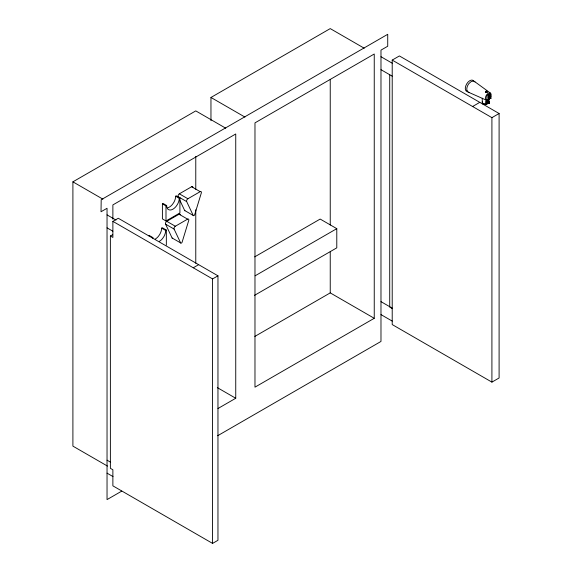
<?xml version="1.0" encoding="UTF-8"?>
<svg xmlns="http://www.w3.org/2000/svg" width="572" height="572" viewBox="0 0 572 572"><rect width="100%" height="100%" fill="white"/><g stroke="black" fill="none" stroke-linecap="round" stroke-linejoin="round"><path stroke-width="0.86" d="M486.207 92.414L486.686 92.535M486.965 91.842L486.279 92.249M486.472 92.457L486.043 91.935L486.45 91.57M486.236 92.299L486.772 91.813M486.772 92.514L486.472 91.692M210.961 120.678L210.961 97.462L330.237 28.6L364.207 48.212M107.493 466.094L72.901 446.124L72.901 181.839L195.774 110.896L225.747 128.207M110.382 236L112.877 237.444L112.877 221.364L118.261 218.254L217.961 275.818L217.961 540.29L212.57 543.4L112.877 485.842L112.877 469.762L110.382 468.325L110.382 236L112.691 234.67M392.213 60.096L399.399 55.942L499.099 113.506L499.099 377.978L491.913 382.125L392.213 324.567L392.213 60.096L491.913 117.653L499.099 113.506M191.641 186.737L200.179 191.663A1.745 1.008 -60 0 1 201.315 192.993L194.716 214.586A1.151 0.665 -60 0 1 193.965 215.587A1.151 0.665 -60 0 1 193.222 215.444L186.672 201.587L178.142 196.661A1.866 1.08 -60 0 1 179.351 193.829L191.641 186.737A1.745 1.008 -60 0 1 192.878 187.323M162.405 203.861L163.077 203.475L166.666 205.548A8.895 5.134 -60 0 0 168.511 209.617L169.812 210.017A8.895 5.134 -60 0 0 176.097 206.392L177.399 204.483A8.895 5.134 -60 0 0 179.243 198.291L179.915 197.898L179.915 212.941L165.994 220.978L162.405 218.904L162.405 203.861L165.994 205.934L166.666 205.548M167.739 207.793A8.895 5.134 -60 0 0 172.508 204.318L173.809 202.409A8.895 5.134 -60 0 0 175.654 196.21L176.326 195.824L179.915 197.898M186.672 201.587A1.866 1.08 -60 0 1 187.888 198.756L200.179 191.663M179.072 214.221L187.602 219.147A1.745 1.008 -60 0 1 188.739 220.477L182.139 242.07A1.151 0.665 -60 0 1 181.395 243.071A1.151 0.665 -60 0 1 180.645 242.928L172.115 238.002L165.565 224.145A1.866 1.08 -60 0 1 166.781 221.314L179.072 214.221A1.745 1.008 -60 0 1 180.302 214.807M148.384 235.771L149.056 235.378L153.096 237.716L152.424 238.102M155.341 239.01A8.895 5.134 -60 0 0 158.487 236.222L159.788 234.32A8.895 5.134 -60 0 0 161.633 228.121L162.305 227.735L166.345 230.066L166.345 245.102M159.388 241.341A8.895 5.134 -60 0 0 162.527 238.553L163.835 236.651A8.895 5.134 -60 0 0 165.673 230.452L166.345 230.066M180.645 242.928L174.095 229.072A1.866 1.08 -60 0 1 175.311 226.24L187.602 219.147M489.353 95.974L490.89 96.775L490.89 98.484L489.353 98.191L489.353 95.974L490.89 96.775M489.353 98.191L490.633 98.091L489.603 97.984L489.875 96.31M193.264 267.782L198.648 264.664M472.601 106.506L479.786 102.359M490.361 98.248L490.633 96.882L490.619 98.641M489.239 94.902L488.152 95.302L488.123 98.22A0.779 0.45 -60 0 0 488.674 98.534L488.803 98.463M486.479 99.435A1.23 0.708 -60 0 0 486.915 99.321L487.723 99.785L489.568 98.72A0.972 0.558 -60 0 0 490.118 98.098M489.389 98.942C492.492 95.074 487.58 92.9 488.831 98.627A0.779 0.45 -60 0 0 489.389 98.942L488.674 98.534M488.109 101.644L489.503 102.281L489.239 103.253L488.109 102.767L488.109 101.644L489.239 102.438L489.239 103.253M488.209 101.83L489.403 102.331L489.139 103.089L488.209 102.695L488.209 101.83L489.503 102.281M488.209 102.695L489.403 102.939M488.109 102.767L489.503 103.096M112.877 221.364L212.57 278.929L217.961 275.818M254.697 256.864L320.17 219.062L336.786 228.657L336.786 247.848L254.519 295.345M255.141 275.797L336.786 228.657M254.826 336.429L330.237 292.885L374.245 318.297L374.245 54.011L254.976 122.873L254.976 387.158L374.245 318.297M217.968 408.522L235.743 398.262L235.743 133.977L112.877 204.912L112.877 219.198M121.736 491.119L107.035 499.606L107.035 208.28L101.022 211.754L101.194 199.728L387.723 34.306L387.723 46.232L380.981 50.121L380.981 341.441L217.696 435.714M486.572 92.557C486.486 91.377 486.307 91.241 486.558 92.457M490.89 98.484L489.625 98.034L489.625 95.817M466.888 90.419L468.053 92.042L486.264 100.107M380.981 56.721L392.213 63.206M380.981 69.684L392.213 76.169M210.961 97.462L244.938 117.074M380.981 301.644L392.213 308.129M392.213 308.487L389.718 307.05L389.718 74.732M179.351 193.829L187.888 198.756M380.981 314.607L392.213 321.092M175.654 196.21L179.243 198.291M179.958 200.507L184.685 210.517L193.222 215.444M166.781 221.314L175.311 226.24M165.565 224.145L174.095 229.072M161.633 228.121L165.673 230.452M72.901 181.839L102.881 199.142M107.035 214.886L116.016 220.07M107.035 227.849L112.856 231.21M217.296 387.609L235.743 398.262M107.035 460.167L110.675 462.269M107.035 473.137L113.02 476.59M474.274 81.324L490.34 93.043M489.603 96.468L490.361 97.04M491.913 117.653L491.913 382.125M490.254 96.689L490.254 94.151A0.922 0.529 -60 0 0 489.603 93.772L487.444 95.023A0.829 0.479 -60 0 0 486.851 96.039L486.851 99.285A1.23 0.708 -60 0 0 487.723 99.785M488.474 101.673L488.474 102.538M488.374 101.487L488.374 102.617M482.26 98.22L482.26 102.238M330.237 79.494L330.237 225.032M330.237 251.816L330.237 292.885M212.57 278.929L212.57 543.4M195.774 156.342L195.774 189.311M195.774 209.802L195.774 263.263M165.994 205.934L165.994 220.978M487.001 103.375A2.774 1.602 0 0 1 483.647 103.625A2.774 1.602 0 0 1 482.353 101.823M487.673 103.175A2.724 1.573 0 0 1 484.334 104.29A2.724 1.573 0 0 1 482.403 102.367M487.616 103.439A2.667 1.537 0 0 1 485.385 104.569A2.667 1.537 0 0 1 482.725 103.811L482.368 103.046A2.667 1.537 0 0 1 482.461 102.645M467.531 91.692A6.371 3.675 -60 0 1 466.602 84.048A6.371 3.675 -60 0 1 473.688 81.031M489.739 98.627A4.075 2.352 -60 0 1 485.464 98.792A4.075 2.352 -60 0 1 488.803 93.007A4.075 2.352 -60 0 1 490.797 96.797M474.974 81.968A6.199 3.575 -60 0 0 473.366 81.038L471.135 81.603L468.933 83.541A6.199 3.575 -60 0 0 466.945 90.44M468.983 92.335A6.199 3.575 -60 0 1 468.075 92.056M487.029 91.42A0.837 0.586 -2.5 0 1 487.001 92.349A0.837 0.586 -2.5 0 1 485.721 92.121A0.837 0.586 -2.5 0 1 486.414 91.313M486.529 103.046A1.845 1.065 -60 0 1 485.607 101.737A1.845 1.065 -60 0 1 487.201 99.75M488.452 102.86A1.845 1.065 -60 0 1 486.5 102.817A1.845 1.065 -60 0 1 488.245 100.264A1.845 1.065 -60 0 1 488.717 102.467M487.544 103.182A1.394 0.801 -60 0 1 487.015 101.694A1.394 0.801 -60 0 1 488.652 100.872M184.985 210.761A1.151 0.665 -60 0 1 184.685 210.517M172.551 238.252A1.151 0.665 -60 0 1 172.115 238.002M485.971 92.113A0.837 0.586 -2.5 0 0 487.323 91.713A0.837 0.586 -2.5 0 0 486.186 91.105A0.837 0.586 -2.5 0 0 485.971 92.113M488.502 103.146A1.394 0.801 -60 0 0 488.938 100.987A1.394 0.801 -60 0 0 487.294 102.445A1.394 0.801 -60 0 0 488.502 103.146"/></g></svg>
